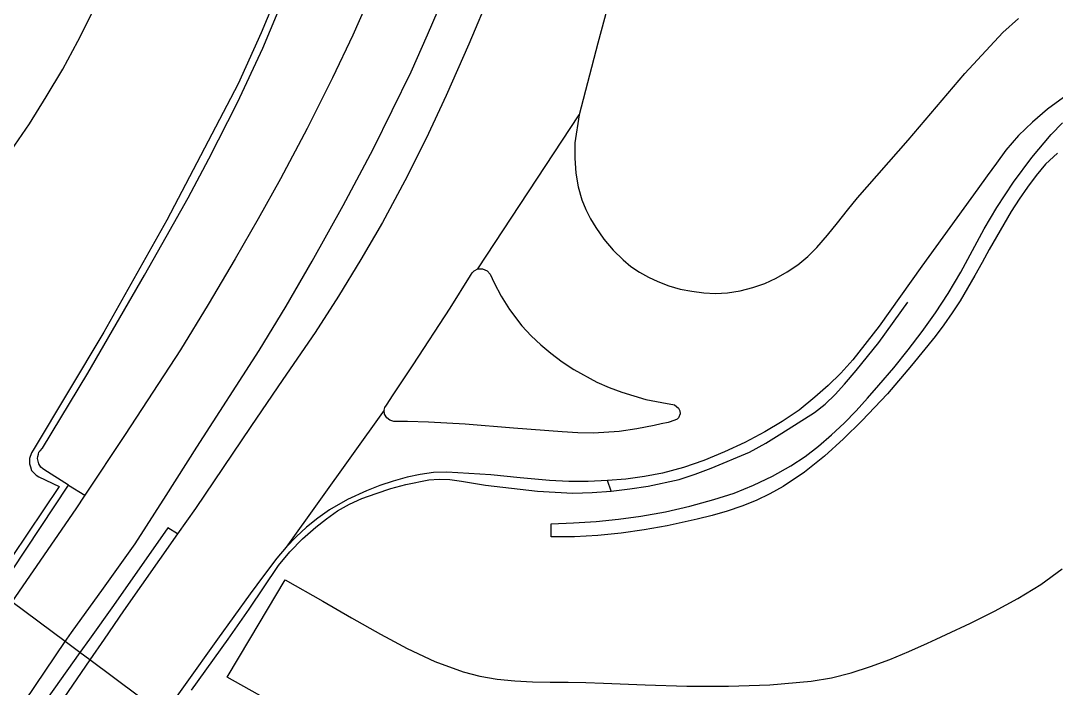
# Model space of a CAD drawing. Header units: millimetres. Extents: x 111502 to 977541, y 8702 to 1044108.
# Drawn here: x 975375.6 to 975487.4, y 475953.3 to 476025.3 of the extents above; entities that cross this region are included whole.
import ezdxf

# ---------------------------------------------------------------- set-up
doc = ezdxf.new("R2010")
doc.units = ezdxf.units.MM
doc.header["$LTSCALE"] = 0.25
doc.layers.add('X HVSS Site Background', color=8, linetype='Continuous')

# ---------------------------------------------------------------- blocks, each defined once
blk = doc.blocks.new('OS MAP')
at = {"layer": 'X HVSS Site Background', "flags": 128}
for points in [[(489161.6, 240516.45), (489151.4, 240501.35)], [(489156.4, 240552.7), (489158.4, 240555.6), (489158.4, 240555.6), (489160.2, 240558.5), (489160.2, 240558.5), (489162, 240561.5), (489162, 240561.5), (489163.6, 240564.5), (489163.6, 240564.5), (489165.9, 240569.1)], [(489185.5, 240570.5), (489183.4, 240565.4), (489183.4, 240565.4), (489180.9, 240559.9), (489180.9, 240559.9), (489173.2, 240545.2), (489173.2, 240545.2), (489166.4, 240533.1), (489166.4, 240533.1), (489158.8, 240520.4), (489158.8, 240520.4), (489158.6, 240520.1), (489158.6, 240520.1), (489158.4, 240519.5), (489158.4, 240519.5), (489158.4, 240518.9), (489158.4, 240518.9), (489158.5, 240518.6), (489158.5, 240518.6), (489158.6, 240518.2), (489158.6, 240518.2), (489159.1, 240517.7), (489159.1, 240517.7), (489159.4, 240517.5), (489159.4, 240517.5), (489161.6, 240516.45)], [(489208.15, 240569.76), (489205.8, 240564.18), (489205.8, 240564.18), (489203.35, 240558.65), (489203.35, 240558.65), (489201.19, 240554.02), (489201.19, 240554.02), (489198.9, 240549.45), (489198.9, 240549.45), (489196.47, 240544.96), (489196.47, 240544.96), (489194.16, 240540.94), (489194.16, 240540.94), (489191.74, 240536.98), (489191.74, 240536.98), (489189.2, 240533.09), (489189.2, 240533.09), (489185.73, 240528.02), (489185.73, 240528.02), (489182.27, 240522.94), (489182.27, 240522.94), (489176.31, 240514.1), (489176.31, 240514.1), (489174.36, 240511.34)], [(489162.25, 240499.73), (489162.43, 240500), (489162.43, 240500), (489162.92, 240500.72), (489162.92, 240500.72), (489166.38, 240505.48), (489166.38, 240505.48), (489169.79, 240510.27), (489169.79, 240510.27), (489173.14, 240515.49), (489173.14, 240515.49), (489176.46, 240520.72), (489176.46, 240520.72), (489183.18, 240531.12), (489183.18, 240531.12), (489186.1, 240535.91), (489186.1, 240535.91), (489188.9, 240540.77), (489188.9, 240540.77), (489192.23, 240546.78), (489192.23, 240546.78), (489195.47, 240552.84), (489195.47, 240552.84), (489199.56, 240561.18), (489199.56, 240561.18), (489201.34, 240565.18), (489201.34, 240565.18), (489203.06, 240569.2)], [(489195.34, 240569.81), (489193.28, 240565.16), (489193.28, 240565.16), (489191.1, 240560.56), (489191.1, 240560.56), (489188.35, 240555.08), (489188.35, 240555.08), (489185.49, 240549.65), (489185.49, 240549.65), (489183.07, 240545.32), (489183.07, 240545.32), (489180.58, 240541.02), (489180.58, 240541.02), (489177.67, 240536.09), (489177.67, 240536.09), (489174.67, 240531.22), (489174.67, 240531.22), (489171.7, 240526.64), (489171.7, 240526.64), (489168.7, 240522.08), (489168.7, 240522.08), (489164.37, 240515.52)], [(489162.6, 240516.6), (489159.95, 240518.3), (489159.95, 240518.3), (489159.8, 240518.4), (489159.8, 240518.4), (489159.6, 240518.55), (489159.6, 240518.55), (489159.4, 240518.9), (489159.4, 240518.9), (489159.25, 240519.5), (489159.25, 240519.5), (489159.3, 240519.7), (489159.3, 240519.7), (489159.35, 240519.95), (489159.35, 240519.95), (489159.4, 240520.15), (489159.4, 240520.15), (489159.55, 240520.3), (489159.55, 240520.3), (489159.8, 240520.6), (489159.8, 240520.6), (489164.7, 240528.7), (489164.7, 240528.7), (489170.8, 240539.25), (489170.8, 240539.25), (489173.15, 240543.4), (489173.15, 240543.4), (489175.5, 240547.6), (489175.5, 240547.6), (489177.75, 240551.8), (489177.75, 240551.8), (489180.85, 240557.9), (489180.85, 240557.9), (489183.55, 240563.75), (489183.55, 240563.75), (489186.05, 240569.7)], [(489225.51, 240585.64), (489224.22, 240581.01), (489224.22, 240581.01), (489222, 240572.83), (489222, 240572.83), (489219.72, 240564.29), (489219.72, 240564.29), (489217.7, 240556.56)], [(489217.7, 240556.56), (489217.24, 240553.53), (489217.24, 240553.53), (489217.23, 240551.89), (489217.23, 240551.89), (489217.34, 240550.25), (489217.34, 240550.25), (489217.6, 240548.79), (489217.6, 240548.79), (489218, 240547.37), (489218, 240547.37), (489218.42, 240546.34), (489218.42, 240546.34), (489218.94, 240545.35), (489218.94, 240545.35), (489219.51, 240544.39), (489219.51, 240544.39), (489220.37, 240543.14), (489220.37, 240543.14), (489221.36, 240541.97), (489221.36, 240541.97), (489222.44, 240540.9), (489222.44, 240540.9), (489223.29, 240540.2), (489223.29, 240540.2), (489224.21, 240539.58), (489224.21, 240539.58), (489225.17, 240539.04), (489225.17, 240539.04), (489226.18, 240538.58), (489226.18, 240538.58), (489227.38, 240538.12), (489227.38, 240538.12), (489228.61, 240537.76), (489228.61, 240537.76), (489229.87, 240537.52), (489229.87, 240537.52), (489231.14, 240537.37), (489231.14, 240537.37), (489232.43, 240537.3), (489232.43, 240537.3), (489233.71, 240537.36), (489233.71, 240537.36), (489235.08, 240537.57), (489235.08, 240537.57), (489236.43, 240537.92), (489236.43, 240537.92), (489237.72, 240538.37), (489237.72, 240538.37), (489238.96, 240538.93), (489238.96, 240538.93), (489240.15, 240539.62), (489240.15, 240539.62), (489241.28, 240540.39), (489241.28, 240540.39), (489242.37, 240541.27), (489242.37, 240541.27), (489243.36, 240542.26), (489243.36, 240542.26), (489244.49, 240543.57), (489244.49, 240543.57), (489245.57, 240544.92), (489245.57, 240544.92), (489246.65, 240546.28), (489246.65, 240546.28), (489247.75, 240547.61), (489247.75, 240547.61), (489253.21, 240553.83), (489253.21, 240553.83), (489259.32, 240561), (489259.32, 240561), (489263.42, 240565.44), (489263.42, 240565.44), (489265.11, 240566.94)], [(489269.97, 240558.41), (489268.24, 240557.17), (489268.24, 240557.17), (489266.63, 240555.78), (489266.63, 240555.78), (489265.12, 240554.33), (489265.12, 240554.33), (489263.75, 240552.75), (489263.75, 240552.75), (489262.74, 240551.36), (489262.74, 240551.36), (489261.73, 240549.96), (489261.73, 240549.96), (489260.72, 240548.56), (489260.72, 240548.56), (489254.66, 240540.23), (489254.66, 240540.23), (489250.06, 240533.76), (489250.06, 240533.76), (489247.23, 240530.13), (489247.23, 240530.13), (489245.94, 240528.7), (489245.94, 240528.7), (489244.56, 240527.37), (489244.56, 240527.37), (489243.13, 240526.09), (489243.13, 240526.09), (489241.43, 240524.71), (489241.43, 240524.71), (489239.62, 240523.47), (489239.62, 240523.47), (489237.73, 240522.35), (489237.73, 240522.35), (489235.59, 240521.22), (489235.59, 240521.22), (489233.4, 240520.19), (489233.4, 240520.19), (489231.16, 240519.27), (489231.16, 240519.27), (489228.96, 240518.5), (489228.96, 240518.5), (489226.71, 240517.91), (489226.71, 240517.91), (489224.74, 240517.54), (489224.74, 240517.54), (489222.75, 240517.27), (489222.75, 240517.27), (489220.75, 240517.1)], [(489214.67, 240511.03), (489214.67, 240512.44), (489214.67, 240512.44), (489217.1, 240512.53), (489217.1, 240512.53), (489219.53, 240512.69), (489219.53, 240512.69), (489221.96, 240512.93), (489221.96, 240512.93), (489224.37, 240513.25), (489224.37, 240513.25), (489227.02, 240513.72), (489227.02, 240513.72), (489229.65, 240514.35), (489229.65, 240514.35), (489232.25, 240515.06), (489232.25, 240515.06), (489234.41, 240515.75), (489234.41, 240515.75), (489236.52, 240516.6), (489236.52, 240516.6), (489238.56, 240517.58), (489238.56, 240517.58), (489240.54, 240518.7), (489240.54, 240518.7), (489242.07, 240519.7), (489242.07, 240519.7), (489243.54, 240520.82), (489243.54, 240520.82), (489244.94, 240522.02), (489244.94, 240522.02), (489246.29, 240523.29), (489246.29, 240523.29), (489247.58, 240524.62), (489247.58, 240524.62), (489248.83, 240525.99), (489248.83, 240525.99), (489250.04, 240527.38), (489250.04, 240527.38), (489251.64, 240529.28), (489251.64, 240529.28), (489253.2, 240531.21), (489253.2, 240531.21), (489254.71, 240533.19), (489254.71, 240533.19), (489256.15, 240535.21), (489256.15, 240535.21), (489257.52, 240537.28), (489257.52, 240537.28), (489258.87, 240539.58), (489258.87, 240539.58), (489260.15, 240541.93), (489260.15, 240541.93), (489261.42, 240544.27), (489261.42, 240544.27), (489262.77, 240546.57), (489262.77, 240546.57), (489264.58, 240549.3), (489264.58, 240549.3), (489266.54, 240551.94), (489266.54, 240551.94), (489268.64, 240554.45), (489268.64, 240554.45), (489269.87, 240555.7)], [(489186.58, 240492.04), (489179.71, 240495.88), (489179.71, 240495.88), (489182.17, 240500), (489182.17, 240500), (489185.98, 240506.39)], [(489185.98, 240506.39), (489190.04, 240504.08), (489190.04, 240504.08), (489193.15, 240502.29), (489193.15, 240502.29), (489196.28, 240500.52), (489196.28, 240500.52), (489197.26, 240500), (489197.26, 240500), (489199.15, 240498.98), (489199.15, 240498.98), (489202.11, 240497.6), (489202.11, 240497.6), (489205.17, 240496.48), (489205.17, 240496.48), (489207, 240496), (489207, 240496), (489208.87, 240495.68), (489208.87, 240495.68), (489210.76, 240495.49), (489210.76, 240495.49), (489212.66, 240495.39), (489212.66, 240495.39), (489214.58, 240495.35), (489214.58, 240495.35), (489216.5, 240495.34), (489216.5, 240495.34), (489218.42, 240495.32), (489218.42, 240495.32), (489220.32, 240495.26), (489220.32, 240495.26), (489224.81, 240495.07), (489224.81, 240495.07), (489229.31, 240494.93), (489229.31, 240494.93), (489233.8, 240494.91), (489233.8, 240494.91), (489238.29, 240495.06), (489238.29, 240495.06), (489242.75, 240495.46), (489242.75, 240495.46), (489244.92, 240495.82), (489244.92, 240495.82), (489247.05, 240496.35), (489247.05, 240496.35), (489249.15, 240497.03), (489249.15, 240497.03), (489251.22, 240497.81), (489251.22, 240497.81), (489253.27, 240498.67), (489253.27, 240498.67), (489255.3, 240499.58), (489255.3, 240499.58), (489256.21, 240500), (489256.21, 240500), (489257.3, 240500.5), (489257.3, 240500.5), (489259.92, 240501.72), (489259.92, 240501.72), (489262.51, 240503), (489262.51, 240503), (489265.05, 240504.37), (489265.05, 240504.37), (489267.51, 240505.89), (489267.51, 240505.89), (489269.83, 240507.57)], [(489269.32, 240552.43), (489268.03, 240551.22), (489268.03, 240551.22), (489267.02, 240550.01), (489267.02, 240550.01), (489266.07, 240548.76), (489266.07, 240548.76), (489265.18, 240547.46), (489265.18, 240547.46), (489264.33, 240546.13), (489264.33, 240546.13), (489263.52, 240544.77), (489263.52, 240544.77), (489262.73, 240543.4), (489262.73, 240543.4), (489261.96, 240542.02), (489261.96, 240542.02), (489261.19, 240540.63), (489261.19, 240540.63), (489260.41, 240539.24), (489260.41, 240539.24), (489259.62, 240537.87), (489259.62, 240537.87), (489258.8, 240536.51), (489258.8, 240536.51), (489257.95, 240535.18), (489257.95, 240535.18), (489257.05, 240533.89), (489257.05, 240533.89), (489256.1, 240532.63), (489256.1, 240532.63), (489253.57, 240529.52), (489253.57, 240529.52), (489250.96, 240526.47), (489250.96, 240526.47), (489248.22, 240523.54), (489248.22, 240523.54), (489246.24, 240521.6), (489246.24, 240521.6), (489244.18, 240519.74), (489244.18, 240519.74), (489242.02, 240518.02), (489242.02, 240518.02), (489239.73, 240516.47), (489239.73, 240516.47), (489238.29, 240515.67), (489238.29, 240515.67), (489236.79, 240514.96), (489236.79, 240514.96), (489235.25, 240514.35), (489235.25, 240514.35), (489233.67, 240513.82), (489233.67, 240513.82), (489232.07, 240513.35), (489232.07, 240513.35), (489230.45, 240512.94), (489230.45, 240512.94), (489228.83, 240512.57), (489228.83, 240512.57), (489227.2, 240512.23), (489227.2, 240512.23), (489224.72, 240511.79), (489224.72, 240511.79), (489222.22, 240511.43), (489222.22, 240511.43), (489219.71, 240511.18), (489219.71, 240511.18), (489217.19, 240511.04), (489217.19, 240511.04), (489214.67, 240511.03)], [(489206.77, 240539.94), (489217.7, 240556.56)], [(489206.77, 240539.94), (489207.27, 240539.94), (489207.27, 240539.94), (489207.78, 240539.74), (489207.78, 240539.74), (489208.08, 240539.38), (489208.08, 240539.38), (489208.31, 240538.91), (489208.31, 240538.91), (489208.54, 240538.42), (489208.54, 240538.42), (489209.29, 240537.01), (489209.29, 240537.01), (489210.2, 240535.54), (489210.2, 240535.54), (489211.51, 240533.78), (489211.51, 240533.78), (489212.52, 240532.71), (489212.52, 240532.71), (489213.57, 240531.76), (489213.57, 240531.76), (489214.65, 240530.84), (489214.65, 240530.84), (489215.86, 240529.92), (489215.86, 240529.92), (489217.12, 240529.08), (489217.12, 240529.08), (489219.59, 240527.71), (489219.59, 240527.71), (489220.95, 240527.15), (489220.95, 240527.15), (489222.32, 240526.65), (489222.32, 240526.65), (489224.9, 240525.84), (489224.9, 240525.84), (489226.62, 240525.54), (489226.62, 240525.54), (489227.98, 240525.28), (489227.98, 240525.28), (489228.43, 240524.93), (489228.43, 240524.93), (489228.55, 240524.63), (489228.55, 240524.63), (489228.59, 240524.32), (489228.59, 240524.32), (489228.43, 240523.87), (489228.43, 240523.87), (489228.26, 240523.71), (489228.26, 240523.71), (489228.03, 240523.62), (489228.03, 240523.62), (489227.31, 240523.38), (489227.31, 240523.38), (489226.56, 240523.21), (489226.56, 240523.21), (489225.81, 240523.06), (489225.81, 240523.06), (489223.92, 240522.7), (489223.92, 240522.7), (489222.02, 240522.41), (489222.02, 240522.41), (489219.24, 240522.2), (489219.24, 240522.2), (489217.55, 240522.25), (489217.55, 240522.25), (489215.86, 240522.36), (489215.86, 240522.36), (489210.63, 240522.77), (489210.63, 240522.77), (489205.4, 240523.17), (489205.4, 240523.17), (489201.46, 240523.42), (489201.46, 240523.42), (489199.19, 240523.47), (489199.19, 240523.47), (489197.72, 240523.47), (489197.72, 240523.47), (489197.27, 240523.63), (489197.27, 240523.63), (489196.96, 240523.88), (489196.96, 240523.88), (489196.71, 240524.28), (489196.71, 240524.28), (489196.66, 240524.69)], [(489196.66, 240524.69), (489196.74, 240524.98), (489196.74, 240524.98), (489196.91, 240525.24), (489196.91, 240525.24), (489197.62, 240526.34), (489197.62, 240526.34), (489198.34, 240527.42), (489198.34, 240527.42), (489199.07, 240528.5), (489199.07, 240528.5), (489199.79, 240529.59), (489199.79, 240529.59), (489203.79, 240535.7), (489203.79, 240535.7), (489205.96, 240539.23), (489205.96, 240539.23), (489206.14, 240539.5), (489206.14, 240539.5), (489206.36, 240539.74), (489206.36, 240539.74), (489206.77, 240539.94)], [(489221.17, 240515.96), (489223.17, 240516.2), (489223.17, 240516.2), (489225.16, 240516.51), (489225.16, 240516.51), (489228.49, 240517.22), (489228.49, 240517.22), (489230.22, 240517.79), (489230.22, 240517.79), (489231.93, 240518.43), (489231.93, 240518.43), (489236.07, 240520.15), (489236.07, 240520.15), (489237.83, 240521.15), (489237.83, 240521.15), (489239.56, 240522.22), (489239.56, 240522.22), (489243.09, 240524.44), (489243.09, 240524.44), (489244.26, 240525.35), (489244.26, 240525.35), (489245.33, 240526.4), (489245.33, 240526.4), (489246.33, 240527.52), (489246.33, 240527.52), (489247.59, 240528.99), (489247.59, 240528.99), (489248.82, 240530.48), (489248.82, 240530.48), (489250.02, 240532.01), (489250.02, 240532.01), (489253.15, 240536.35)], [(489196.66, 240524.69), (489186.09, 240509.92)], [(489220.75, 240517.1), (489218.67, 240517.01), (489218.67, 240517.01), (489216.58, 240517), (489216.58, 240517), (489214.49, 240517.1), (489214.49, 240517.1), (489211.33, 240517.41), (489211.33, 240517.41), (489208.18, 240517.71), (489208.18, 240517.71), (489203.43, 240518.02), (489203.43, 240518.02), (489201.98, 240517.97), (489201.98, 240517.97), (489200.55, 240517.77), (489200.55, 240517.77), (489199.13, 240517.46), (489199.13, 240517.46), (489197.64, 240517.05), (489197.64, 240517.05), (489196.18, 240516.56), (489196.18, 240516.56), (489194.74, 240516), (489194.74, 240516), (489192.69, 240515.06), (489192.69, 240515.06), (489190.75, 240513.93), (489190.75, 240513.93), (489189.49, 240513.04), (489189.49, 240513.04), (489188.29, 240512.09), (489188.29, 240512.09), (489187.16, 240511.05), (489187.16, 240511.05), (489186.09, 240509.92)], [(489175.88, 240494.48), (489179.81, 240500), (489179.81, 240500), (489182.11, 240503.24), (489182.11, 240503.24), (489185.25, 240507.94), (489185.25, 240507.94), (489186.47, 240509.43), (489186.47, 240509.43), (489187.83, 240510.81), (489187.83, 240510.81), (489189.29, 240512.08), (489189.29, 240512.08), (489190.44, 240512.99), (489190.44, 240512.99), (489191.64, 240513.83), (489191.64, 240513.83), (489192.91, 240514.57), (489192.91, 240514.57), (489194.24, 240515.16), (489194.24, 240515.16), (489195.81, 240515.72), (489195.81, 240515.72), (489197.39, 240516.24), (489197.39, 240516.24), (489198.99, 240516.67), (489198.99, 240516.67), (489201.47, 240517.18), (489201.47, 240517.18), (489202.6, 240517.26), (489202.6, 240517.26), (489203.74, 240517.23), (489203.74, 240517.23), (489205.02, 240517.05), (489205.02, 240517.05), (489206.3, 240516.82), (489206.3, 240516.82), (489207.58, 240516.62), (489207.58, 240516.62), (489213.19, 240515.96), (489213.19, 240515.96), (489217.02, 240515.76), (489217.02, 240515.76), (489219.1, 240515.8), (489219.1, 240515.8), (489221.17, 240515.96)], [(489221.17, 240515.96), (489220.75, 240517.1)], [(489154.98, 240505.15), (489162.6, 240516.6)], [(489162.6, 240516.6), (489164.37, 240515.52)], [(489164.37, 240515.52), (489163.4, 240514.05), (489163.4, 240514.05), (489156.49, 240504.02)], [(489174.36, 240511.34), (489173.3, 240512), (489173.3, 240512), (489167.44, 240503.62), (489167.44, 240503.62), (489164.86, 240500), (489164.86, 240500), (489163.83, 240498.55)], [(489174.36, 240511.34), (489168.53, 240503.04), (489168.53, 240503.04), (489166.44, 240500), (489166.44, 240500), (489164.9, 240497.75)], [(489186.09, 240509.92), (489185.09, 240508.73), (489185.09, 240508.73), (489183.63, 240506.82), (489183.63, 240506.82), (489182.21, 240504.89), (489182.21, 240504.89), (489178.69, 240500), (489178.69, 240500), (489178.69, 240499.99), (489178.69, 240499.99), (489175.18, 240495.09), (489175.18, 240495.09), (489172.85, 240491.82)], [(489162.25, 240499.73), (489156.49, 240504.02)], [(489135.06, 240460.89), (489136.69, 240463.25), (489136.69, 240463.25), (489142.1, 240471.08), (489142.1, 240471.08), (489146.9, 240477.84), (489146.9, 240477.84), (489153.42, 240486.88), (489153.42, 240486.88), (489157.91, 240493.35), (489157.91, 240493.35), (489162.25, 240499.73)], [(489163.83, 240498.55), (489162.25, 240499.73)], [(489163.83, 240498.55), (489159.6, 240492.61), (489159.6, 240492.61), (489151.21, 240480.59), (489151.21, 240480.59), (489141, 240466.19), (489141, 240466.19), (489136.54, 240459.9)], [(489164.9, 240497.75), (489158.42, 240488.3), (489158.42, 240488.3), (489150.84, 240477.64), (489150.84, 240477.64), (489138.96, 240460.87), (489138.96, 240460.87), (489137.7, 240459.12)], [(489164.9, 240497.75), (489163.83, 240498.55)], [(489172.85, 240491.82), (489164.9, 240497.75)]]:
    blk.add_lwpolyline(points, dxfattribs=at)
at = {"layer": 'X HVSS Site Background'}
for points in [[(489185.5, 240570.5), (489183.4, 240565.4), (489180.9, 240559.9), (489173.2, 240545.2), (489166.4, 240533.1), (489158.8, 240520.4), (489158.6, 240520.1), (489158.4, 240519.5), (489158.4, 240518.9), (489158.5, 240518.6), (489158.6, 240518.2), (489159.1, 240517.7), (489159.4, 240517.5), (489161.6, 240516.45)], [(489161.6, 240516.45), (489151.4, 240501.35)], [(489156.4, 240552.7), (489158.4, 240555.6), (489160.2, 240558.5), (489162, 240561.5), (489163.6, 240564.5), (489165.9, 240569.1)], [(489208.15, 240569.76), (489205.8, 240564.18), (489203.35, 240558.65), (489201.19, 240554.02), (489198.9, 240549.45), (489196.47, 240544.96), (489194.16, 240540.94), (489191.74, 240536.98), (489189.2, 240533.09), (489185.73, 240528.02), (489182.27, 240522.94), (489176.31, 240514.1), (489174.36, 240511.34)], [(489162.25, 240499.73), (489162.43, 240500), (489162.92, 240500.72), (489166.38, 240505.48), (489169.79, 240510.27), (489173.14, 240515.49), (489176.46, 240520.72), (489183.18, 240531.12), (489186.1, 240535.91), (489188.9, 240540.77), (489192.23, 240546.78), (489195.47, 240552.84), (489199.56, 240561.18), (489201.34, 240565.18), (489203.06, 240569.2)], [(489195.34, 240569.81), (489193.28, 240565.16), (489191.1, 240560.56), (489188.35, 240555.08), (489185.49, 240549.65), (489183.07, 240545.32), (489180.58, 240541.02), (489177.67, 240536.09), (489174.67, 240531.22), (489171.7, 240526.64), (489168.7, 240522.08), (489164.37, 240515.52)], [(489162.6, 240516.6), (489159.95, 240518.3), (489159.8, 240518.4), (489159.6, 240518.55), (489159.4, 240518.9), (489159.25, 240519.5), (489159.3, 240519.7), (489159.35, 240519.95), (489159.4, 240520.15), (489159.55, 240520.3), (489159.8, 240520.6), (489164.7, 240528.7), (489170.8, 240539.25), (489173.15, 240543.4), (489175.5, 240547.6), (489177.75, 240551.8), (489180.85, 240557.9), (489183.55, 240563.75), (489186.05, 240569.7)], [(489225.51, 240585.64), (489224.22, 240581.01), (489222, 240572.83), (489219.72, 240564.29), (489217.7, 240556.56)], [(489217.7, 240556.56), (489217.24, 240553.53), (489217.23, 240551.89), (489217.34, 240550.25), (489217.6, 240548.79), (489218, 240547.37), (489218.42, 240546.34), (489218.94, 240545.35), (489219.51, 240544.39), (489220.37, 240543.14), (489221.36, 240541.97), (489222.44, 240540.9), (489223.29, 240540.2), (489224.21, 240539.58), (489225.17, 240539.04), (489226.18, 240538.58), (489227.38, 240538.12), (489228.61, 240537.76), (489229.87, 240537.52), (489231.14, 240537.37), (489232.43, 240537.3), (489233.71, 240537.36), (489235.08, 240537.57), (489236.43, 240537.92), (489237.72, 240538.37), (489238.96, 240538.93), (489240.15, 240539.62), (489241.28, 240540.39), (489242.37, 240541.27), (489243.36, 240542.26), (489244.49, 240543.57), (489245.57, 240544.92), (489246.65, 240546.28), (489247.75, 240547.61), (489253.21, 240553.83), (489259.32, 240561), (489263.42, 240565.44), (489265.11, 240566.94)], [(489269.97, 240558.41), (489268.24, 240557.17), (489266.63, 240555.78), (489265.12, 240554.33), (489263.75, 240552.75), (489262.74, 240551.36), (489261.73, 240549.96), (489260.72, 240548.56), (489254.66, 240540.23), (489250.06, 240533.76), (489247.23, 240530.13), (489245.94, 240528.7), (489244.56, 240527.37), (489243.13, 240526.09), (489241.43, 240524.71), (489239.62, 240523.47), (489237.73, 240522.35), (489235.59, 240521.22), (489233.4, 240520.19), (489231.16, 240519.27), (489228.96, 240518.5), (489226.71, 240517.91), (489224.74, 240517.54), (489222.75, 240517.27), (489220.75, 240517.1)], [(489214.67, 240511.03), (489214.67, 240512.44), (489217.1, 240512.53), (489219.53, 240512.69), (489221.96, 240512.93), (489224.37, 240513.25), (489227.02, 240513.72), (489229.65, 240514.35), (489232.25, 240515.06), (489234.41, 240515.75), (489236.52, 240516.6), (489238.56, 240517.58), (489240.54, 240518.7), (489242.07, 240519.7), (489243.54, 240520.82), (489244.94, 240522.02), (489246.29, 240523.29), (489247.58, 240524.62), (489248.83, 240525.99), (489250.04, 240527.38), (489251.64, 240529.28), (489253.2, 240531.21), (489254.71, 240533.19), (489256.15, 240535.21), (489257.52, 240537.28), (489258.87, 240539.58), (489260.15, 240541.93), (489261.42, 240544.27), (489262.77, 240546.57), (489264.58, 240549.3), (489266.54, 240551.94), (489268.64, 240554.45), (489269.87, 240555.7)], [(489186.58, 240492.04), (489179.71, 240495.88), (489182.17, 240500), (489185.98, 240506.39)], [(489185.98, 240506.39), (489190.04, 240504.08), (489193.15, 240502.29), (489196.28, 240500.52), (489197.26, 240500), (489199.15, 240498.98), (489202.11, 240497.6), (489205.17, 240496.48), (489207, 240496), (489208.87, 240495.68), (489210.76, 240495.49), (489212.66, 240495.39), (489214.58, 240495.35), (489216.5, 240495.34), (489218.42, 240495.32), (489220.32, 240495.26), (489224.81, 240495.07), (489229.31, 240494.93), (489233.8, 240494.91), (489238.29, 240495.06), (489242.75, 240495.46), (489244.92, 240495.82), (489247.05, 240496.35), (489249.15, 240497.03), (489251.22, 240497.81), (489253.27, 240498.67), (489255.3, 240499.58), (489256.21, 240500), (489257.3, 240500.5), (489259.92, 240501.72), (489262.51, 240503), (489265.05, 240504.37), (489267.51, 240505.89), (489269.83, 240507.57)], [(489269.32, 240552.43), (489268.03, 240551.22), (489267.02, 240550.01), (489266.07, 240548.76), (489265.18, 240547.46), (489264.33, 240546.13), (489263.52, 240544.77), (489262.73, 240543.4), (489261.96, 240542.02), (489261.19, 240540.63), (489260.41, 240539.24), (489259.62, 240537.87), (489258.8, 240536.51), (489257.95, 240535.18), (489257.05, 240533.89), (489256.1, 240532.63), (489253.57, 240529.52), (489250.96, 240526.47), (489248.22, 240523.54), (489246.24, 240521.6), (489244.18, 240519.74), (489242.02, 240518.02), (489239.73, 240516.47), (489238.29, 240515.67), (489236.79, 240514.96), (489235.25, 240514.35), (489233.67, 240513.82), (489232.07, 240513.35), (489230.45, 240512.94), (489228.83, 240512.57), (489227.2, 240512.23), (489224.72, 240511.79), (489222.22, 240511.43), (489219.71, 240511.18), (489217.19, 240511.04), (489214.67, 240511.03)], [(489206.77, 240539.94), (489217.7, 240556.56)], [(489196.66, 240524.69), (489196.74, 240524.98), (489196.91, 240525.24), (489197.62, 240526.34), (489198.34, 240527.42), (489199.07, 240528.5), (489199.79, 240529.59), (489203.79, 240535.7), (489205.96, 240539.23), (489206.14, 240539.5), (489206.36, 240539.74), (489206.77, 240539.94)], [(489206.77, 240539.94), (489207.27, 240539.94), (489207.78, 240539.74), (489208.08, 240539.38), (489208.31, 240538.91), (489208.54, 240538.42), (489209.29, 240537.01), (489210.2, 240535.54), (489211.51, 240533.78), (489212.52, 240532.71), (489213.57, 240531.76), (489214.65, 240530.84), (489215.86, 240529.92), (489217.12, 240529.08), (489219.59, 240527.71), (489220.95, 240527.15), (489222.32, 240526.65), (489224.9, 240525.84), (489226.62, 240525.54), (489227.98, 240525.28), (489228.43, 240524.93), (489228.55, 240524.63), (489228.59, 240524.32), (489228.43, 240523.87), (489228.26, 240523.71), (489228.03, 240523.62), (489227.31, 240523.38), (489226.56, 240523.21), (489225.81, 240523.06), (489223.92, 240522.7), (489222.02, 240522.41), (489219.24, 240522.2), (489217.55, 240522.25), (489215.86, 240522.36), (489210.63, 240522.77), (489205.4, 240523.17), (489201.46, 240523.42), (489199.19, 240523.47), (489197.72, 240523.47), (489197.27, 240523.63), (489196.96, 240523.88), (489196.71, 240524.28), (489196.66, 240524.69)], [(489221.17, 240515.96), (489223.17, 240516.2), (489225.16, 240516.51), (489228.49, 240517.22), (489230.22, 240517.79), (489231.93, 240518.43), (489236.07, 240520.15), (489237.83, 240521.15), (489239.56, 240522.22), (489243.09, 240524.44), (489244.26, 240525.35), (489245.33, 240526.4), (489246.33, 240527.52), (489247.59, 240528.99), (489248.82, 240530.48), (489250.02, 240532.01), (489253.15, 240536.35)], [(489196.66, 240524.69), (489186.09, 240509.92)], [(489220.75, 240517.1), (489218.67, 240517.01), (489216.58, 240517), (489214.49, 240517.1), (489211.33, 240517.41), (489208.18, 240517.71), (489203.43, 240518.02), (489201.98, 240517.97), (489200.55, 240517.77), (489199.13, 240517.46), (489197.64, 240517.05), (489196.18, 240516.56), (489194.74, 240516), (489192.69, 240515.06), (489190.75, 240513.93), (489189.49, 240513.04), (489188.29, 240512.09), (489187.16, 240511.05), (489186.09, 240509.92)], [(489175.88, 240494.48), (489179.81, 240500), (489182.11, 240503.24), (489185.25, 240507.94), (489186.47, 240509.43), (489187.83, 240510.81), (489189.29, 240512.08), (489190.44, 240512.99), (489191.64, 240513.83), (489192.91, 240514.57), (489194.24, 240515.16), (489195.81, 240515.72), (489197.39, 240516.24), (489198.99, 240516.67), (489201.47, 240517.18), (489202.6, 240517.26), (489203.74, 240517.23), (489205.02, 240517.05), (489206.3, 240516.82), (489207.58, 240516.62), (489213.19, 240515.96), (489217.02, 240515.76), (489219.1, 240515.8), (489221.17, 240515.96)], [(489221.17, 240515.96), (489220.75, 240517.1)], [(489154.98, 240505.15), (489162.6, 240516.6)], [(489162.6, 240516.6), (489164.37, 240515.52)], [(489164.37, 240515.52), (489163.4, 240514.05), (489156.49, 240504.02)], [(489174.36, 240511.34), (489173.3, 240512), (489167.44, 240503.62), (489164.86, 240500), (489163.83, 240498.55)], [(489174.36, 240511.34), (489168.53, 240503.04), (489166.44, 240500), (489164.9, 240497.75)], [(489186.09, 240509.92), (489185.09, 240508.73), (489183.63, 240506.82), (489182.21, 240504.89), (489178.69, 240500), (489178.69, 240499.99), (489175.18, 240495.09), (489172.85, 240491.82)], [(489162.25, 240499.73), (489156.49, 240504.02)], [(489135.06, 240460.89), (489136.69, 240463.25), (489142.1, 240471.08), (489146.9, 240477.84), (489153.42, 240486.88), (489157.91, 240493.35), (489162.25, 240499.73)], [(489163.83, 240498.55), (489162.25, 240499.73)], [(489163.83, 240498.55), (489159.6, 240492.61), (489151.21, 240480.59), (489141, 240466.19), (489136.54, 240459.9)], [(489164.9, 240497.75), (489158.42, 240488.3), (489150.84, 240477.64), (489138.96, 240460.87), (489137.7, 240459.12)], [(489164.9, 240497.75), (489163.83, 240498.55)], [(489172.85, 240491.82), (489164.9, 240497.75)]]:
    blk.add_lwpolyline(points, dxfattribs=at)

msp = doc.modelspace()

# ---------------------------------------------------------------- block references
at = {"lineweight": 0}
msp.add_blockref('OS MAP', (486218.2, 235458.61), dxfattribs=at)

doc.saveas('drawing.dxf')
